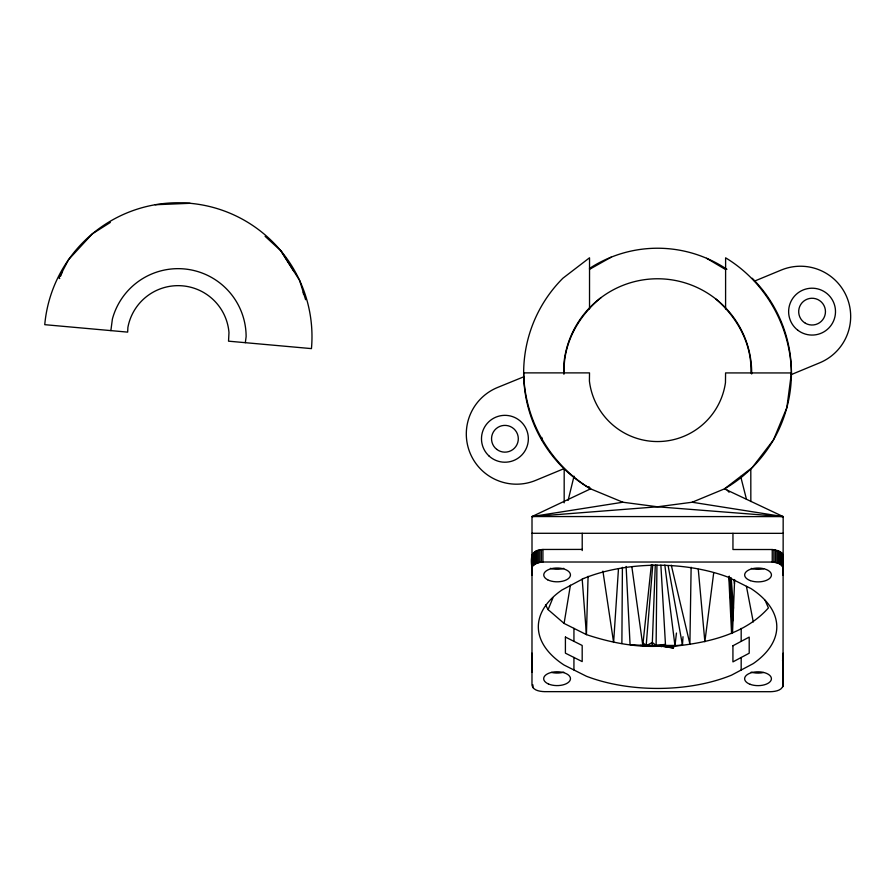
<?xml version="1.0" encoding="UTF-8"?>
<svg xmlns="http://www.w3.org/2000/svg" width="895" height="895" viewBox="0 0 895 895"><rect width="100%" height="100%" fill="white"/><g stroke="black" fill="none" stroke-linecap="round" stroke-linejoin="round"><path stroke-width="1.34" d="M783.024 686.062L783.17 516.605L657.512 506.794L622.864 502.229L590.577 488.849L532.01 516.549L531.977 685.156C533.006 690.56 539.965 691.488 544.518 691.645L770.573 691.701C775.137 691.544 782.085 690.616 783.125 685.223M531.999 568.426C530.399 556.768 531.059 550.089 542.918 549.463L582.209 549.418M532.111 567.587L532.435 554.206M532.928 687.64L532.928 684.854M532.424 566.748L532.961 553.412M532.961 565.942L533.688 565.181L533.688 552.651M533.688 565.181L534.595 564.476L534.595 551.947M534.595 564.476L535.68 563.839L535.68 551.309M535.68 563.839L536.91 563.279L536.91 550.749M536.91 563.279L538.275 562.81L538.275 550.28M538.275 562.81L539.752 562.44L539.752 549.899M539.752 562.44L541.307 562.161L541.307 549.631M541.833 440.161L541.833 437.42M541.307 562.161L542.918 562.004L542.918 549.463M564.174 502.845L564.186 468.577L535.713 480.369A50.209 50.209 0 0 1 470.121 453.172A50.209 50.209 0 0 1 497.318 387.58L524.157 376.638M573.93 669.986L573.93 657.445M573.941 641.335L573.941 628.368M582.209 550.57L582.22 533.297M589.525 308.887L589.537 257.782L562.899 278.222A133.881 133.881 0 0 0 590.577 488.849C549.989 464.337 524.571 420.281 523.653 372.879L589.514 372.891L589.413 381.08A68.613 68.613 0 0 0 725.465 382.646L725.576 372.924L791.426 372.946L786.862 407.594L773.481 439.881L752.192 467.604L724.458 488.871L692.171 502.24L657.512 506.794L532.01 516.549L622.864 502.229M676.452 633.034L674.931 646.145C708.605 642.532 744.942 634.253 768.413 607.929L765.113 600.31M725.588 309.01L725.61 257.816C765.583 281.959 790.576 326.351 791.426 372.946M732.96 533.331L732.949 549.519L772.251 549.519L778.247 550.805L781.48 552.707L783.047 555.101L783.147 575.407M741.172 670.031L741.183 657.489M741.183 641.368L741.183 628.402M783.159 568.493C782.375 563.637 776.334 562.463 772.24 562.06L772.251 549.519M773.851 562.217L773.851 549.687M775.406 562.496L775.406 549.955M776.882 562.865L776.882 550.336M778.247 563.347L778.247 550.805M779.478 563.906L779.478 551.365M780.563 564.544L780.563 552.002M781.469 565.248L781.48 552.707M782.196 566.009L782.208 553.468M782.7 686.901L783.136 653.227M782.722 566.815L782.733 554.273M531.999 575.34L532.111 555.045M621.88 643.527L622.405 567.34M674.371 646.749L659.056 646.302L656.113 645.44L656.93 565.025M564.197 373.204C562.754 343.758 578.573 315.734 601.104 297.576M750.883 372.935C752.315 344.34 737.1 317.076 715.709 298.896M691.13 567.251L689.9 643.952L671.295 565.192M588.082 576.313L586.426 634.622C609.663 642.33 634.197 647.32 658.72 646.235M652.22 645.44L655.297 564.958M734.638 579.546L732.513 633.022L729.335 576.19M618.467 568.873L613.612 642.453L602.917 571.133M665.634 646.749L666.574 646.861L663.766 646.492L682.449 645.049L683.008 636.714M646.179 645.44L652.768 564.89M651.37 564.655L642.8 645.429L643.796 646.391M713.695 572.889L704.868 641.76L698.279 569.365M110.868 330.613L112.39 319.045A68.031 68.031 0 0 1 246.125 336.643L245.331 342.684M661.696 646.212L661.83 645.44L665.835 646.011L661.696 646.212L664.571 645.44L674.931 645.452L664.828 565.036M582.186 579.087L586.426 634.622L564.085 623.423L570.417 585.185M568.112 500.394L574.031 476.151M60.659 276.074L62.516 271.241M564.085 623.423L548.109 609.618L552.875 597.983M59.215 277.539L68.602 259.606L92.275 233.886L110.342 222.43M673.678 646.503L674.931 645.452M589.537 269.339L611.162 257.178M668.565 646.436L672.067 646.257M754.451 281.142L781.268 270.044A50.209 50.209 0 0 1 846.86 297.229A50.209 50.209 0 0 1 819.675 362.822L791.214 374.613M657.635 646.279L658.205 646.078M643.035 643.169L646.738 645.44L652.332 642.498L656.113 645.44L665.466 644.378M155.148 204.742L190.064 203.299A133.881 133.881 0 0 1 311.449 348.614L228.538 341.174L228.975 332.56A51.049 51.049 0 0 0 127.895 327.425L127.661 332.123L44.75 324.672A133.881 133.881 0 0 1 190.064 203.299M542.918 562.004L772.24 562.06M532.01 516.549L783.17 516.605L724.458 488.871A133.881 133.881 0 0 0 752.236 278.267M532.01 533.286L783.159 533.342M640.126 645.429L661.83 645.44M59.137 278.434L59.73 278.479M673.443 648.226L666.809 646.895L673.376 647.79M656.113 645.44L660.241 646.011M692.171 502.24L783.17 516.605M666.372 645.877L664.571 645.44M706.58 258.275L725.599 269.552M265.099 236.314L280.896 250.824L293.974 271.509M727.288 490.214L729.101 492.239M588.921 486.679L590.577 488.849M280.896 250.824L299.568 280.336L305.62 299.691M545.491 604.852L548.109 609.618M661.103 646.123L661.271 646.705M740.668 476.442L746.441 499.197M782.532 660.331L783.136 663.05M746.43 586.359L753.266 621.969M668.129 565.651L682.449 645.049M303.215 292.005L303.573 294.455M631.87 566.949L642.8 645.429L630.069 644.601L626.108 566.434M734.045 579.546L734.482 583.663M731.181 577.778L733.497 608.343M730.219 577.667L733.005 620.682M660.879 565.17L665.522 645.452M728.776 576.492L731.584 633.515M531.977 653.171L532.077 672.111M750.804 468.667L750.838 501.536M589.447 268.466A124.685 124.685 0 0 1 726.908 269.305M751.677 373.998A94.143 94.143 0 0 0 664.784 279.05A94.143 94.143 0 0 0 564.353 359.544A94.199 94.199 0 0 0 563.928 374.278M563.783 568.359A13.358 6.903 0 0 1 550.425 568.359M763.692 568.705A13.391 6.914 0 0 1 751.33 568.414M763.491 672.503A13.391 6.914 0 0 1 751.151 672.123M563.749 672.145A13.391 6.914 0 0 1 551.387 672.402M565.416 637.061L565.405 653.171L582.186 661.584L582.186 645.463L565.416 637.061M732.927 645.765L732.927 661.886L749.204 653.216L749.204 637.095L732.927 645.765M583.551 578.506L561.87 590.051A119.236 61.61 0 0 0 564.074 665.041L586.415 676.251A119.236 61.61 0 0 0 731.573 675.132L753.254 663.598A119.236 61.61 0 0 0 751.05 588.608L728.709 577.398A119.236 61.61 0 0 0 583.551 578.506M547.662 579.792A13.358 6.903 0 0 0 570.003 576.704A13.358 6.903 0 0 0 553.647 568.247A13.358 6.903 0 0 0 547.662 579.792M750.346 580.62A13.391 6.914 0 0 0 771.389 575.586A13.391 6.914 0 0 0 752.415 568.694A13.391 6.914 0 0 0 750.346 580.62M750.178 684.328A13.391 6.914 0 0 0 771.345 679.439A13.391 6.914 0 0 0 752.561 672.413A13.391 6.914 0 0 0 750.178 684.328M548.445 683.97A13.391 6.914 0 0 0 570.26 679.909A13.391 6.914 0 0 0 552.528 672.179A13.391 6.914 0 0 0 548.445 683.97M496.77 449.391A13.391 13.391 0 0 0 518.194 440.53A13.391 13.391 0 0 0 499.802 426.4A13.391 13.391 0 0 0 496.77 449.391M805.377 323.229A13.391 13.391 0 0 0 825.458 311.639A13.391 13.391 0 0 0 805.377 300.038A13.391 13.391 0 0 0 805.377 323.229M797.769 330.199A23.427 23.427 0 0 0 835.292 314.738A23.427 23.427 0 0 0 803.151 289.969A23.427 23.427 0 0 0 797.769 330.199M489.073 456.036A23.427 23.427 0 0 0 527.793 443.875A23.427 23.427 0 0 0 497.9 416.421A23.427 23.427 0 0 0 489.073 456.036"/></g></svg>
